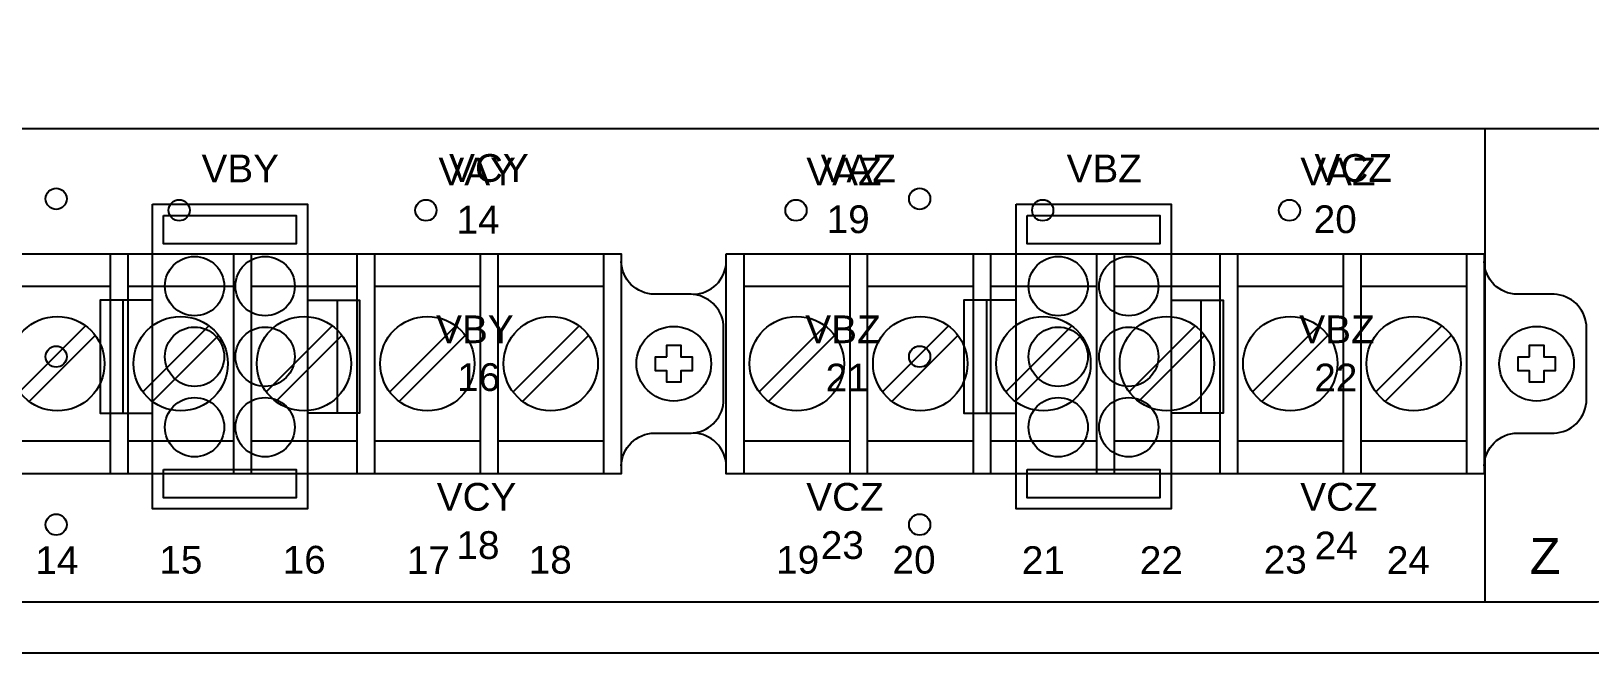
# Model space of a CAD drawing. Extents: x 1 to 47, y 1 to 34.6.
# Drawn here: x 34.4 to 39.93, y 5.1 to 7.3 of the extents above; entities that cross this region are included whole.
import ezdxf

# ---------------------------------------------------------------- set-up
doc = ezdxf.new("R2010")
doc.units = 0
doc.header["$MEASUREMENT"] = 0
for name, color, linetype in [('10_0______DWG_', 7, 'CONTINUOUS'), ('2_1__X__SCREW_TERMINAL_BLO', 7, 'CONTINUOUS'), ('2_2__2__CONNECTORIZED', 7, 'CONTINUOUS')]:
    doc.layers.add(name, color=color, linetype=linetype)
doc.styles.add('ARIAL', font='arial.ttf')

msp = doc.modelspace()

# ---------------------------------------------------------------- linework, layer by layer
at = {"layer": '10_0______DWG_'}
msp.add_lwpolyline([(44.25, 5.1847), (44.25, 14.8147, 0.414214), (44.16, 14.9047), (27.09, 14.9047, 0.414214), (27, 14.8147), (27, 5.1847, 0.381966), (27.08, 5.0953), (44.17, 5.0953, 0.381966)], format="xyb", close=True, dxfattribs=at)
msp.add_lwpolyline([(40.0055, 5.7275), (40.0055, 5.3244, -0.414214), (39.9555, 5.2745), (27.2942, 5.2745, -0.414214), (27.2442, 5.3244), (27.2442, 6.9045, -0.414214), (27.2942, 6.9545), (39.9555, 6.9545, -0.414214), (40.0055, 6.9045), (40.0055, 5.9326)], format="xyb", dxfattribs=at)
at = {"layer": '2_1__X__SCREW_TERMINAL_BLO'}
for points in [[(39.5554, 6.9545), (39.5554, 6.4626)], [(34.6805, 6.5103), (34.6805, 5.7303)], [(34.743, 6.5103), (34.743, 5.7303)], [(35.118, 6.5103), (35.118, 5.7303)], [(35.1805, 6.5103), (35.1805, 5.7303)], [(35.5555, 6.5103), (35.5555, 5.7303)], [(35.6181, 6.5103), (35.6181, 5.7303)], [(35.9931, 6.5103), (35.9931, 5.7303)], [(36.0554, 6.5103), (36.0554, 5.7303)], [(36.4304, 6.5103), (36.4304, 5.7303)], [(36.9281, 6.5103), (36.9281, 5.7303)], [(37.3031, 6.5103), (37.3031, 5.7303)], [(37.3656, 6.5103), (37.3656, 5.7303)], [(37.7406, 6.5103), (37.7406, 5.7303)], [(37.8031, 6.5103), (37.8031, 5.7303)], [(38.1781, 6.5103), (38.1781, 5.7303)], [(38.2407, 6.5103), (38.2407, 5.7303)], [(38.6157, 6.5103), (38.6157, 5.7303)], [(38.6782, 6.5103), (38.6782, 5.7303)], [(39.0532, 6.5103), (39.0532, 5.7303)], [(39.1155, 6.5103), (39.1155, 5.7303)], [(39.4905, 6.5103), (39.4905, 5.7303)], [(34.3055, 6.3952), (34.6805, 6.3952)], [(34.743, 6.3952), (35.118, 6.3952)], [(35.1805, 6.3952), (35.5555, 6.3952)], [(35.6181, 6.3952), (35.9931, 6.3952)], [(36.0554, 6.3952), (36.4304, 6.3952)], [(36.9281, 6.3952), (37.3031, 6.3952)], [(37.3656, 6.3952), (37.7406, 6.3952)], [(37.8031, 6.3952), (38.1781, 6.3952)], [(38.2407, 6.3952), (38.6157, 6.3952)], [(38.6782, 6.3952), (39.0532, 6.3952)], [(39.1155, 6.3952), (39.4905, 6.3952)], [(34.5934, 6.2543), (34.3593, 6.0201)], [(35.0308, 6.2543), (34.7966, 6.0201)], [(35.4683, 6.2543), (35.2342, 6.0201)], [(35.9059, 6.2543), (35.6717, 6.0201)], [(36.3434, 6.2543), (36.1092, 6.0201)], [(37.216, 6.2543), (36.9819, 6.0201)], [(37.6536, 6.2543), (37.4194, 6.0201)], [(38.0909, 6.2543), (37.8568, 6.0201)], [(38.5285, 6.2543), (38.2943, 6.0201)], [(38.966, 6.2543), (38.7318, 6.0201)], [(39.4035, 6.2543), (39.1693, 6.0201)], [(34.6269, 6.2208), (34.3927, 5.9867)], [(35.0642, 6.2208), (34.8301, 5.9867)], [(35.5018, 6.2208), (35.2676, 5.9867)], [(35.9393, 6.2208), (35.7051, 5.9867)], [(36.3768, 6.2208), (36.1426, 5.9867)], [(37.2495, 6.2208), (37.0153, 5.9867)], [(37.687, 6.2208), (37.4528, 5.9867)], [(38.1243, 6.2208), (37.8902, 5.9867)], [(38.5619, 6.2208), (38.3277, 5.9867)], [(38.9994, 6.2208), (38.7652, 5.9867)], [(39.4369, 6.2208), (39.2028, 5.9867)], [(34.6805, 5.8454), (34.3055, 5.8454)], [(35.118, 5.8454), (34.743, 5.8454)], [(35.5555, 5.8454), (35.1805, 5.8454)], [(35.9931, 5.8454), (35.6181, 5.8454)], [(36.4304, 5.8454), (36.0554, 5.8454)], [(37.3031, 5.8454), (36.9281, 5.8454)], [(37.7406, 5.8454), (37.3656, 5.8454)], [(38.1781, 5.8454), (37.8031, 5.8454)], [(38.6157, 5.8454), (38.2407, 5.8454)], [(39.0532, 5.8454), (38.6782, 5.8454)], [(39.4905, 5.8454), (39.1155, 5.8454)], [(39.5554, 5.778), (39.5554, 5.2745)]]:
    msp.add_lwpolyline(points, dxfattribs=at)
for points in [[(33.8054, 6.5103), (36.493, 6.5103), (36.493, 5.7303), (33.8054, 5.7303)], [(36.8655, 6.5103), (39.5531, 6.5103), (39.5531, 5.7303), (36.8655, 5.7303)], [(36.6544, 6.1451), (36.6544, 6.1854), (36.7043, 6.1854), (36.7043, 6.1451), (36.7445, 6.1451), (36.7445, 6.0951), (36.7043, 6.0951), (36.7043, 6.0552), (36.6544, 6.0552), (36.6544, 6.0951), (36.6142, 6.0951), (36.6142, 6.1451)], [(39.7145, 6.1451), (39.7145, 6.1854), (39.7644, 6.1854), (39.7644, 6.1451), (39.8046, 6.1451), (39.8046, 6.0951), (39.7644, 6.0951), (39.7644, 6.0552), (39.7145, 6.0552), (39.7145, 6.0951), (39.6743, 6.0951), (39.6743, 6.1451)]]:
    msp.add_lwpolyline(points, close=True, dxfattribs=at)
for points in [[(36.4932, 5.7584, -0.403969), (36.6111, 5.8743), (36.7413, 5.8743, 0.374201), (36.8559, 5.9831), (36.8559, 6.2575, 0.374201), (36.7413, 6.3663), (36.6111, 6.3663, -0.403969), (36.4932, 6.4822)], [(36.7475, 6.3663, 0.403969), (36.8655, 6.4822)], [(39.5533, 5.7584, -0.403969), (39.6712, 5.8743), (39.8014, 5.8743, 0.374201), (39.916, 5.9831), (39.916, 6.2575, 0.374201), (39.8014, 6.3663), (39.6712, 6.3663, -0.403969), (39.5533, 6.4822)], [(36.8655, 5.7584, 0.403969), (36.7475, 5.8743)]]:
    msp.add_lwpolyline(points, format="xyb", dxfattribs=at)
for centre, radius in [((34.9252, 6.6642), 0.0375), ((35.8002, 6.6642), 0.0375), ((37.1128, 6.6642), 0.0375), ((37.9878, 6.6642), 0.0375), ((38.8628, 6.6642), 0.0375), ((34.4931, 6.1205), 0.1673), ((34.9304, 6.1205), 0.1673), ((35.368, 6.1205), 0.1673), ((35.8055, 6.1205), 0.1673), ((36.243, 6.1205), 0.1673), ((36.6793, 6.1203), 0.1324), ((37.1157, 6.1205), 0.1673), ((37.5532, 6.1205), 0.1673), ((37.9905, 6.1205), 0.1673), ((38.4281, 6.1205), 0.1673), ((38.8656, 6.1205), 0.1673), ((39.3031, 6.1205), 0.1673), ((39.7395, 6.1203), 0.1324)]:
    msp.add_circle(centre, radius, dxfattribs=at)
at = {"layer": '2_2__2__CONNECTORIZED'}
for points in [[(39.5554, 6.9545), (39.5554, 5.2745)], [(34.8301, 6.3453), (34.6451, 6.3453), (34.6451, 5.9453), (34.8301, 5.9453)], [(34.725, 6.3453), (34.725, 5.9453)], [(35.3799, 6.3453), (35.5649, 6.3453), (35.5649, 5.9453), (35.3799, 5.9453)], [(35.485, 6.3453), (35.485, 5.9453)], [(37.8931, 6.3453), (37.7081, 6.3453), (37.7081, 5.9453), (37.8931, 5.9453)], [(37.788, 6.3453), (37.788, 5.9453)], [(38.4429, 6.3453), (38.6279, 6.3453), (38.6279, 5.9453), (38.4429, 5.9453)], [(38.548, 6.3453), (38.548, 5.9453)]]:
    msp.add_lwpolyline(points, dxfattribs=at)
for points in [[(34.8301, 6.6853), (35.3799, 6.6853), (35.3799, 5.6053), (34.8301, 5.6053)], [(34.87, 6.6452), (35.34, 6.6452), (35.34, 6.5452), (34.87, 6.5452)], [(37.8931, 6.6853), (38.4429, 6.6853), (38.4429, 5.6053), (37.8931, 5.6053)], [(37.933, 6.6452), (38.403, 6.6452), (38.403, 6.5452), (37.933, 6.5452)], [(34.87, 5.7453), (35.34, 5.7453), (35.34, 5.6452), (34.87, 5.6452)], [(37.933, 5.7453), (38.403, 5.7453), (38.403, 5.6452), (37.933, 5.6452)]]:
    msp.add_lwpolyline(points, close=True, dxfattribs=at)
for centre, radius in [((34.489, 6.7049), 0.0375), ((37.5514, 6.7049), 0.0375), ((34.9799, 6.3952), 0.1051), ((35.2299, 6.3952), 0.1051), ((38.0429, 6.3952), 0.1051), ((38.2929, 6.3952), 0.1051), ((34.9799, 6.1451), 0.1051), ((35.2299, 6.1451), 0.1051), ((38.0429, 6.1451), 0.1051), ((38.2929, 6.1451), 0.1051), ((34.489, 6.1453), 0.0375), ((37.5514, 6.1453), 0.0375), ((34.9799, 5.8952), 0.1051), ((35.2299, 5.8952), 0.1051), ((38.0429, 5.8952), 0.1051), ((38.2929, 5.8952), 0.1051), ((34.489, 5.5498), 0.0375), ((37.5514, 5.5498), 0.0375)]:
    msp.add_circle(centre, radius, dxfattribs=at)

# ---------------------------------------------------------------- texts
at = {"layer": '10_0______DWG_', "style": 'ARIAL'}
msp.add_text('Z', height=0.1278, dxfattribs=at).set_placement((39.7151, 5.3747))
at = {"layer": '2_1__X__SCREW_TERMINAL_BLO', "style": 'ARIAL'}
for s, p in [('VBY', (35.0044, 6.7634)), ('VCY', (35.8825, 6.765)), ('VAZ', (37.2001, 6.7634)), ('VBZ', (38.0724, 6.7634)), ('VCZ', (38.9519, 6.765)), ('14', (34.4151, 5.3747)), ('15', (34.8547, 5.3762)), ('16', (35.2923, 5.3762)), ('17', (35.7327, 5.3747)), ('18', (36.1649, 5.3762)), ('19', (37.0423, 5.3762)), ('20', (37.4551, 5.3762)), ('21', (37.9135, 5.3747)), ('22', (38.3322, 5.3747)), ('23', (38.7715, 5.3762)), ('24', (39.2083, 5.3747))]:
    msp.add_text(s, height=0.09833, dxfattribs=at).set_placement(p)
at = {"layer": '2_2__2__CONNECTORIZED', "style": 'ARIAL'}
for s, p in [('VAY', (35.8447, 6.7526)), ('VAZ', (37.1493, 6.7526)), ('VAZ', (38.9013, 6.7526)), ('14', (35.9088, 6.5816)), ('19', (37.2215, 6.5832)), ('20', (38.9488, 6.5832)), ('VBY', (35.8366, 6.193)), ('VBZ', (37.1457, 6.193)), ('VBZ', (38.8977, 6.193)), ('16', (35.911, 6.0236)), ('21', (37.2177, 6.022)), ('22', (38.9509, 6.022)), ('VCY', (35.8387, 5.5991)), ('VCZ', (37.1491, 5.5991)), ('VCZ', (38.9011, 5.5991)), ('18', (35.9086, 5.4281)), ('23', (37.2007, 5.4281)), ('24', (38.952, 5.4265))]:
    msp.add_text(s, height=0.09833, dxfattribs=at).set_placement(p)

doc.saveas('drawing.dxf')
